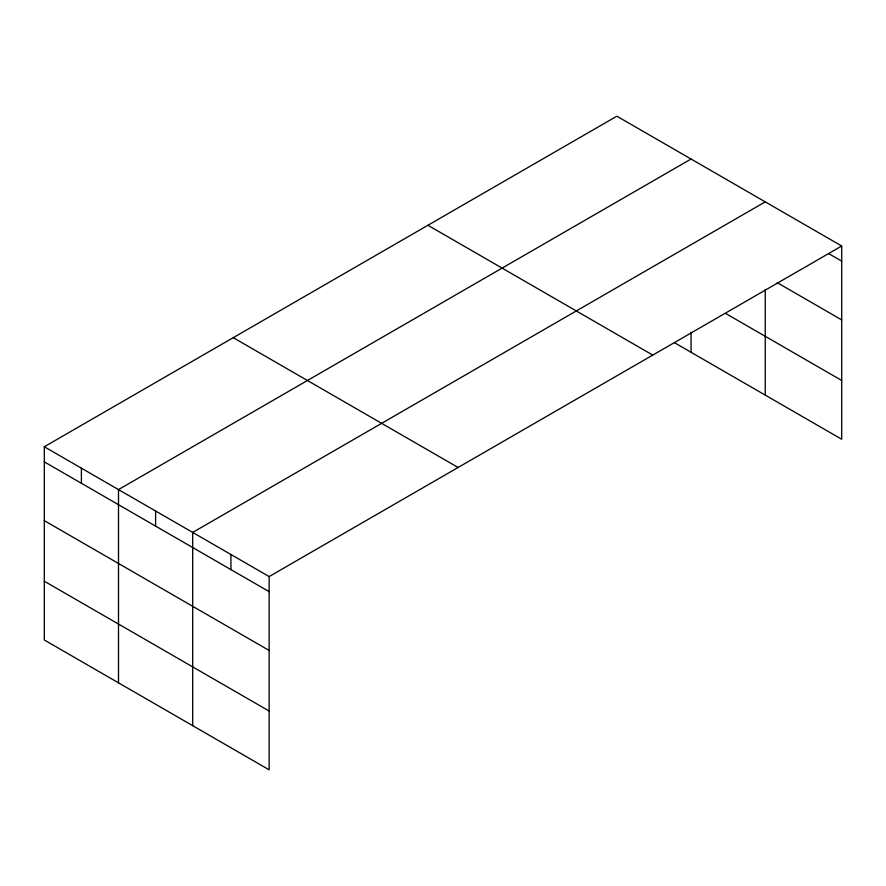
<?xml version="1.0" encoding="UTF-8"?>
<svg xmlns="http://www.w3.org/2000/svg" width="886" height="886" viewBox="0 0 886 886"><rect width="100%" height="100%" fill="white"/><g stroke="black" fill="none" stroke-linecap="round" stroke-linejoin="round"><path stroke-width="1.33" d="M841.7 246.009L269.145 576.564L269.145 769.812L44.3 639.991L44.3 446.754L616.855 116.188L841.7 246.009L841.7 439.246L674.301 342.605M691.058 159.026L118.502 489.593L118.502 682.829M765.249 201.864L192.694 532.431L192.694 725.678M828.565 253.529L841.7 261.115M777.199 282.656L841.7 319.901M725.756 313.522L841.7 380.459M427.916 225.277L652.76 355.087M233.239 337.666L458.084 467.476M44.3 446.754L269.145 576.564M44.3 461.861L269.145 591.671M44.3 520.647L269.145 650.457M44.3 581.216L269.145 711.026M765.249 289.523L765.249 395.112M691.058 332.239L691.058 352.274M230.925 554.492L230.925 569.609M155.604 511.012L155.604 526.118M81.401 468.173L81.401 483.28"/></g></svg>
